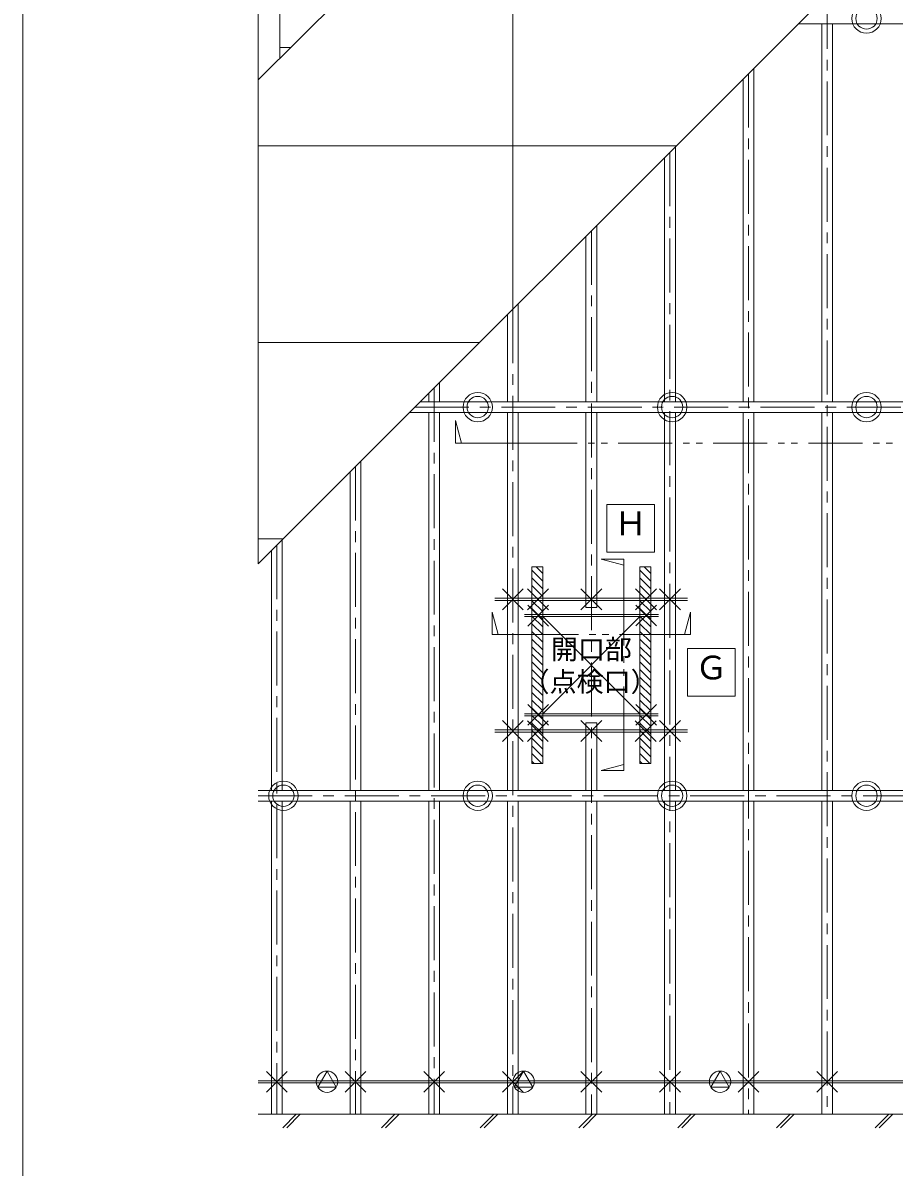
# Model space of a CAD drawing. Units: millimetres on the paper, enlarged 20 times, with parts at other scales. Extents: x -4155 to 4045, y -2866 to 2834.
# Drawn here: x -4155 to -2541, y -811 to 1309 of the extents above; entities that cross this region are included whole.
import ezdxf
from ezdxf.enums import TextEntityAlignment as Align

# ---------------------------------------------------------------- set-up
doc = ezdxf.new("R2010")
doc.units = ezdxf.units.MM
doc.header["$LTSCALE"] = 20
doc.linetypes.add('CHAIN1', pattern=[8, 5, -1, 1, -1])
doc.linetypes.add('DOUBLE_CHAIN1', pattern=[8.8, 5, -1, 0.6, -0.6, 0.6, -1])
for name, color, linetype, lineweight in [('0-0_基本', 7, 'Continuous', 9), ('0-1_軸組', 7, 'Continuous', 9), ('0-2_インサート', 7, 'Continuous', 9), ('0-3_文字', 7, 'Continuous', 9), ('0-4_ブレース', 7, 'Continuous', 9), ('F-0_図枠', 7, 'Continuous', 9)]:
    doc.layers.add(name, color=color, linetype=linetype, lineweight=lineweight)
doc.styles.add('ＭＳ ゴシック', font='')
doc.styles.get('ＭＳ ゴシック').set_extended_font_data('MS Gothic')

msp = doc.modelspace()

# ---------------------------------------------------------------- linework, layer by layer
at = {"layer": '0-0_基本', "color": 4, "linetype": 'CHAIN1'}
for p, q in [((-2665.2, 1360.7), (-2665.2, -712.67)), ((-2810.8, 1215.1), (-2810.8, -712.67)), ((-2956.4, 1069.5), (-2956.4, -712.67)), ((-3102, 923.9), (-3102, -712.67)), ((-3247.6, 778.3), (-3247.6, -712.67)), ((-3393.2, 632.7), (-3393.2, -712.67)), ((-3428.72, 597.18), (-1518.8, 597.18)), ((-3538.8, 487.1), (-3538.8, -712.67)), ((-3684.4, 341.5), (-3684.4, -712.67)), ((-3718.8, -122.82), (-1518.8, -122.82))]:
    msp.add_line(p, q, dxfattribs=at)
at = {"layer": '0-0_基本'}
for p, q in [((-3266.87, 221.81), (-3228.34, 260.34)), ((-3266.87, 260.34), (-3228.34, 221.81)), ((-3219.96, 221.81), (-3181.43, 260.34)), ((-3219.96, 260.34), (-3181.43, 221.81)), ((-3121.27, 221.81), (-3082.74, 260.34)), ((-3121.27, 260.34), (-3082.74, 221.81)), ((-3019.96, 221.81), (-2981.43, 260.34)), ((-3019.96, 260.34), (-2981.43, 221.81)), ((-2975.67, 221.81), (-2937.14, 260.34)), ((-2975.67, 260.34), (-2937.14, 221.81)), ((-3280.86, 243.08), (-2924.24, 243.08)), ((-3280.86, 239.08), (-2924.24, 239.08)), ((-3225.85, 213.08), (-2977.48, 213.08)), ((-3219.77, 191.65), (-3181.24, 230.19)), ((-3219.77, 230.19), (-3181.24, 191.65)), ((-3019.91, 191.68), (-2981.38, 230.21)), ((-3019.91, 230.21), (-2981.38, 191.68)), ((-3225.85, 209.08), (-2977.48, 209.08)), ((-3219.77, 7.97), (-3181.24, 46.5)), ((-3219.77, 46.5), (-3181.24, 7.97)), ((-3019.91, 46.48), (-2981.38, 7.94)), ((-3019.91, 7.94), (-2981.38, 46.48)), ((-3225.85, 29.08), (-2978.51, 29.08)), ((-3225.85, 25.08), (-2978.51, 25.08)), ((-3266.87, -22.19), (-3228.34, 16.34)), ((-3266.87, 16.34), (-3228.34, -22.19)), ((-3220.29, -22.43), (-3181.75, 16.1)), ((-3220.29, 16.1), (-3181.75, -22.43)), ((-3121.27, -22.19), (-3082.74, 16.34)), ((-3121.27, 16.34), (-3082.74, -22.19)), ((-3020.71, -22.43), (-2982.17, 16.1)), ((-3020.71, 16.1), (-2982.17, -22.43)), ((-2975.67, -22.19), (-2937.14, 16.34)), ((-2975.67, 16.34), (-2937.14, -22.19)), ((-3280.86, -0.92), (-2924.24, -0.92)), ((-3280.86, -4.92), (-2924.24, -4.92)), ((-3703.67, -671.94), (-3665.14, -633.41)), ((-3703.67, -633.41), (-3665.14, -671.94)), ((-3558.07, -671.94), (-3519.54, -633.41)), ((-3558.07, -633.41), (-3519.54, -671.94)), ((-3412.47, -671.94), (-3373.94, -633.41)), ((-3412.47, -633.41), (-3373.94, -671.94)), ((-3266.87, -671.94), (-3228.34, -633.41)), ((-3266.87, -633.41), (-3228.34, -671.94)), ((-3121.27, -671.94), (-3082.74, -633.41)), ((-3121.27, -633.41), (-3082.74, -671.94)), ((-2975.67, -671.94), (-2937.14, -633.41)), ((-2975.67, -633.41), (-2937.14, -671.94)), ((-2830.07, -671.94), (-2791.54, -633.41)), ((-2830.07, -633.41), (-2791.54, -671.94)), ((-2684.47, -671.94), (-2645.94, -633.41)), ((-2684.47, -633.41), (-2645.94, -671.94)), ((-3718.8, -650.67), (-1518.8, -650.67)), ((-3718.8, -654.67), (-1518.8, -654.67)), ((-3718.8, -712.67), (-1518.8, -712.67)), ((-3673.63, -737.7), (-3648.61, -712.67)), ((-3666.18, -737.7), (-3641.16, -712.67)), ((-3490.72, -737.7), (-3465.7, -712.67)), ((-3483.27, -737.7), (-3458.25, -712.67)), ((-3307.81, -737.7), (-3282.78, -712.67)), ((-3300.36, -737.7), (-3275.33, -712.67)), ((-3124.89, -737.7), (-3099.87, -712.67)), ((-3117.44, -737.7), (-3092.42, -712.67)), ((-2941.98, -737.7), (-2916.96, -712.67)), ((-2934.53, -737.7), (-2909.51, -712.67)), ((-2759.07, -737.7), (-2734.05, -712.67)), ((-2751.62, -737.7), (-2726.59, -712.67)), ((-2576.15, -737.7), (-2551.13, -712.67)), ((-2568.7, -737.7), (-2543.68, -712.67))]:
    msp.add_line(p, q, dxfattribs=at)
at = {"layer": '0-1_軸組'}
for p, q in [((-1518.8, 1307.18), (-2718.72, 1307.18)), ((-2675.2, 1307.18), (-2675.2, 607.18)), ((-2655.2, 1307.18), (-2655.2, 607.18)), ((-2800.8, 1225.1), (-2800.8, 607.18)), ((-2820.8, 1205.1), (-2820.8, 607.18)), ((-2946.4, 1079.5), (-2946.4, 607.18)), ((-2966.4, 1059.5), (-2966.4, 607.18)), ((-3092, 933.9), (-3092, 607.18)), ((-3112, 913.9), (-3112, 607.18)), ((-3237.6, 788.3), (-3237.6, 607.18)), ((-3257.6, 768.3), (-3257.6, 607.18)), ((-3383.2, 642.7), (-3383.2, 607.18)), ((-3403.2, 622.7), (-3403.2, 607.18)), ((-1518.8, 607.18), (-3418.72, 607.18)), ((-1518.8, 587.18), (-3438.72, 587.18)), ((-3403.2, 587.18), (-3403.2, -112.82)), ((-3383.2, 587.18), (-3383.2, -112.82)), ((-3257.6, 587.18), (-3257.6, -112.82)), ((-3237.6, 587.18), (-3237.6, -112.82)), ((-3112, 587.18), (-3112, 226.08)), ((-3092, 587.18), (-3092, 226.08)), ((-2966.4, 587.18), (-2966.4, -112.82)), ((-2946.4, 587.18), (-2946.4, -112.82)), ((-2820.8, 587.18), (-2820.8, -112.82)), ((-2800.8, 587.18), (-2800.8, -112.82)), ((-2675.2, 587.18), (-2675.2, -112.82)), ((-2655.2, 587.18), (-2655.2, -112.82)), ((-3528.8, 497.1), (-3528.8, -112.82)), ((-3548.8, 477.1), (-3548.8, -112.82)), ((-3257.6, 470.57), (-3257.6, -52.92)), ((-3674.4, 351.5), (-3674.4, -112.82)), ((-3694.4, 331.5), (-3694.4, -112.82)), ((-3212, -62.92), (-3212, 301.08)), ((-3212, 301.08), (-3192, 301.08)), ((-3204.13, 301.08), (-3192, 288.96)), ((-3192, 301.08), (-3192, -62.92)), ((-3012, -62.92), (-3012, 301.08)), ((-3012, 301.08), (-2992, 301.08)), ((-3004.13, 301.08), (-2992, 288.96)), ((-2992, 301.08), (-2992, -62.92)), ((-3212, 294.81), (-3192, 274.81)), ((-3212, 280.67), (-3192, 260.67)), ((-3012, 294.81), (-2992, 274.81)), ((-3012, 280.67), (-2992, 260.67)), ((-3212, 266.53), (-3192, 246.53)), ((-3012, 266.53), (-2992, 246.53)), ((-3212, 252.39), (-3192, 232.39)), ((-3212, 238.24), (-3192, 218.24)), ((-3012, 252.39), (-2992, 232.39)), ((-3012, 238.24), (-2992, 218.24)), ((-3212, 224.1), (-3192, 204.1)), ((-3112, 226.08), (-3092, 226.08)), ((-3012, 224.1), (-2992, 204.1)), ((-3212, 209.96), (-3192, 189.96)), ((-3212, 195.82), (-3192, 175.82)), ((-3012, 209.96), (-2992, 189.96)), ((-3012, 195.82), (-2992, 175.82)), ((-3212, 181.68), (-3192, 161.68)), ((-3012, 181.68), (-2992, 161.68)), ((-3212, 167.53), (-3192, 147.53)), ((-3212, 153.39), (-3192, 133.39)), ((-3012, 167.53), (-2992, 147.53)), ((-3012, 153.39), (-2992, 133.39)), ((-3212, 139.25), (-3192, 119.25)), ((-3012, 139.25), (-2992, 119.25)), ((-3212, 125.11), (-3192, 105.11)), ((-3212, 110.97), (-3192, 90.97)), ((-3012, 125.11), (-2992, 105.11)), ((-3012, 110.97), (-2992, 90.97)), ((-3212, 96.82), (-3192, 76.82)), ((-3012, 96.82), (-2992, 76.82)), ((-3212, 82.68), (-3192, 62.68)), ((-3212, 68.54), (-3192, 48.54)), ((-3012, 82.68), (-2992, 62.68)), ((-3012, 68.54), (-2992, 48.54)), ((-3212, 54.4), (-3192, 34.4)), ((-3012, 54.4), (-2992, 34.4)), ((-3212, 40.25), (-3192, 20.25)), ((-3212, 26.11), (-3192, 6.11)), ((-3012, 40.25), (-2992, 20.25)), ((-3012, 26.11), (-2992, 6.11)), ((-3212, 11.97), (-3192, -8.03)), ((-3112, -112.82), (-3112, 12.08)), ((-3092, -52.92), (-3092, 12.08)), ((-3092, -112.82), (-3092, 12.08)), ((-3012, 11.97), (-2992, -8.03)), ((-3212, -2.17), (-3192, -22.17)), ((-3212, -16.31), (-3192, -36.31)), ((-3012, -2.17), (-2992, -22.17)), ((-3012, -16.31), (-2992, -36.31)), ((-3212, -30.46), (-3192, -50.46)), ((-3012, -30.46), (-2992, -50.46)), ((-3212, -44.6), (-3193.68, -62.92)), ((-3212, -58.74), (-3207.82, -62.92)), ((-3192, -62.92), (-3212, -62.92)), ((-3012, -44.6), (-2993.68, -62.92)), ((-3012, -58.74), (-3007.82, -62.92)), ((-2992, -62.92), (-3012, -62.92)), ((-1518.8, -112.82), (-3718.8, -112.82)), ((-1518.8, -132.82), (-3718.8, -132.82)), ((-3694.4, -132.82), (-3694.4, -712.67)), ((-3674.4, -132.82), (-3674.4, -712.67)), ((-3548.8, -132.82), (-3548.8, -712.67)), ((-3528.8, -132.82), (-3528.8, -712.67)), ((-3403.2, -132.82), (-3403.2, -712.67)), ((-3383.2, -132.82), (-3383.2, -712.67)), ((-3257.6, -132.82), (-3257.6, -712.67)), ((-3237.6, -132.82), (-3237.6, -712.67)), ((-3112, -132.82), (-3112, -712.67)), ((-3092, -132.82), (-3092, -712.67)), ((-2966.4, -132.82), (-2966.4, -712.67)), ((-2946.4, -132.82), (-2946.4, -712.67)), ((-2820.8, -132.82), (-2820.8, -712.67)), ((-2800.8, -132.82), (-2800.8, -712.67)), ((-2675.2, -132.82), (-2675.2, -712.67)), ((-2655.2, -132.82), (-2655.2, -712.67))]:
    msp.add_line(p, q, dxfattribs=at)
msp.add_lwpolyline([(-3112, -52.92), (-3112, 12.08), (-3092, 12.08)], dxfattribs=at)
at = {"layer": '0-2_インサート'}
for p, q in [((-3591.6, -632.9), (-3608.73, -662.56)), ((-3591.6, -632.9), (-3608.73, -662.56)), ((-3574.47, -662.56), (-3591.6, -632.9)), ((-3574.47, -662.56), (-3591.6, -632.9)), ((-3227.6, -632.9), (-3244.73, -662.56)), ((-3210.47, -662.56), (-3227.6, -632.9)), ((-2863.6, -632.9), (-2880.73, -662.56)), ((-2863.6, -632.9), (-2880.73, -662.56)), ((-2846.47, -662.56), (-2863.6, -632.9)), ((-2846.47, -662.56), (-2863.6, -632.9)), ((-3608.73, -662.56), (-3574.47, -662.56)), ((-3608.73, -662.56), (-3574.47, -662.56)), ((-3244.73, -662.56), (-3210.47, -662.56)), ((-2880.73, -662.56), (-2846.47, -662.56)), ((-2880.73, -662.56), (-2846.47, -662.56))]:
    msp.add_line(p, q, dxfattribs=at)
for centre, radius in [((-2592.4, 1317.18), 27.25), ((-2592.4, 1317.18), 19.78), ((-3312.4, 597.18), 27.25), ((-3312.4, 597.18), 19.78), ((-2952.4, 597.18), 27.25), ((-2952.4, 597.18), 19.78), ((-2592.4, 597.18), 27.25), ((-2592.4, 597.18), 19.78), ((-3672.4, -122.82), 27.25), ((-3672.4, -122.82), 19.78), ((-3312.4, -122.82), 27.25), ((-3312.4, -122.82), 19.78), ((-2952.4, -122.82), 27.25), ((-2952.4, -122.82), 19.78), ((-2592.4, -122.82), 27.25), ((-2592.4, -122.82), 19.78), ((-3591.6, -652.67), 19.78), ((-3591.6, -652.67), 19.78), ((-3227.6, -652.67), 19.78), ((-2863.6, -652.67), 19.78), ((-2863.6, -652.67), 19.78)]:
    msp.add_circle(centre, radius, dxfattribs=at)
at = {"layer": '0-3_文字'}
for p, q in [((-3353.49, 572.54), (-3342.28, 530.69)), ((-3353.49, 530.69), (-3353.49, 572.54)), ((-3228.1, 530.69), (-3353.49, 530.69)), ((-3073.19, 416.74), (-2985.19, 416.74)), ((-3073.19, 328.74), (-3073.19, 416.74)), ((-2985.19, 416.74), (-2985.19, 328.74)), ((-2985.19, 328.74), (-3073.19, 328.74)), ((-3083.59, 315.57), (-3041.74, 304.36)), ((-3041.74, 315.57), (-3083.59, 315.57)), ((-3041.74, 315.57), (-3041.74, 255.57)), ((-3285.87, 217.58), (-3274.66, 175.74)), ((-3285.87, 175.74), (-3285.87, 217.58)), ((-2918.13, 217.58), (-2929.35, 175.74)), ((-2918.13, 175.74), (-2918.13, 217.58)), ((-3285.87, 175.74), (-3225.87, 175.74)), ((-2918.13, 175.74), (-2978.13, 175.74)), ((-2923.8, 149.69), (-2835.8, 149.69)), ((-2923.8, 61.69), (-2923.8, 149.69)), ((-2835.8, 149.69), (-2835.8, 61.69)), ((-2835.8, 61.69), (-2923.8, 61.69)), ((-3041.74, -76.04), (-3041.74, -16.04)), ((-3083.59, -76.04), (-3041.74, -64.82)), ((-3041.74, -76.04), (-3083.59, -76.04))]:
    msp.add_line(p, q, dxfattribs=at)
at = {"layer": '0-3_文字', "color": 4, "linetype": 'DOUBLE_CHAIN1'}
for p, q in [((-3228.1, 530.69), (-1954.64, 530.69)), ((-3041.74, 255.57), (-3041.74, -16.04)), ((-3225.87, 175.74), (-2978.13, 175.74))]:
    msp.add_line(p, q, dxfattribs=at)
at = {"layer": '0-4_ブレース'}
for p, q in [((-3718.8, 1203.18), (-3718.8, 2233.18)), ((-3718.8, 1203.18), (-2688.8, 2233.18)), ((-1792.72, 2233.18), (-3718.8, 307.1)), ((-3678.8, 2233.18), (-3678.8, 1243.18)), ((-3247.6, 778.3), (-3247.6, 1674.38)), ((-3658.4, 1263.58), (-3678.8, 1263.58)), ((-3718.8, 1203.18), (-3718.8, 307.1)), ((-3718.8, 1081.18), (-2944.72, 1081.18)), ((-3718.8, 717.18), (-3308.72, 717.18)), ((-3718.8, 353.18), (-3672.4, 353.18)), ((-3192, 29.08), (-3012, 209.08)), ((-3192, 209.08), (-3012, 209.08)), ((-3012, 209.08), (-3012, 29.08)), ((-3012, 29.08), (-3192, 29.08)), ((-3012, 29.08), (-3192, 29.08))]:
    msp.add_line(p, q, dxfattribs=at)
msp.add_lwpolyline([(-3192, 29.08), (-3192, 209.08), (-3012, 29.08)], dxfattribs=at)
at = {"layer": 'F-0_図枠'}
msp.add_line((-4154.85, -2865.65), (-4154.85, 2834.35), dxfattribs=at)

# ---------------------------------------------------------------- texts
at = {"layer": '0-3_文字', "style": 'ＭＳ ゴシック'}
for s, height, p in [('Ｈ', 43.99, (-3059.26, 346.56)), ('開口部', 36.66, (-3177, 119.08)), ('Ｇ', 43.99, (-2909.87, 79.51)), ('（点検口）', 36.66, (-3229.38, 59.08))]:
    msp.add_text(s, height=height, dxfattribs=at).set_placement(p, align=Align.BOTTOM_LEFT)

doc.saveas('drawing.dxf')
